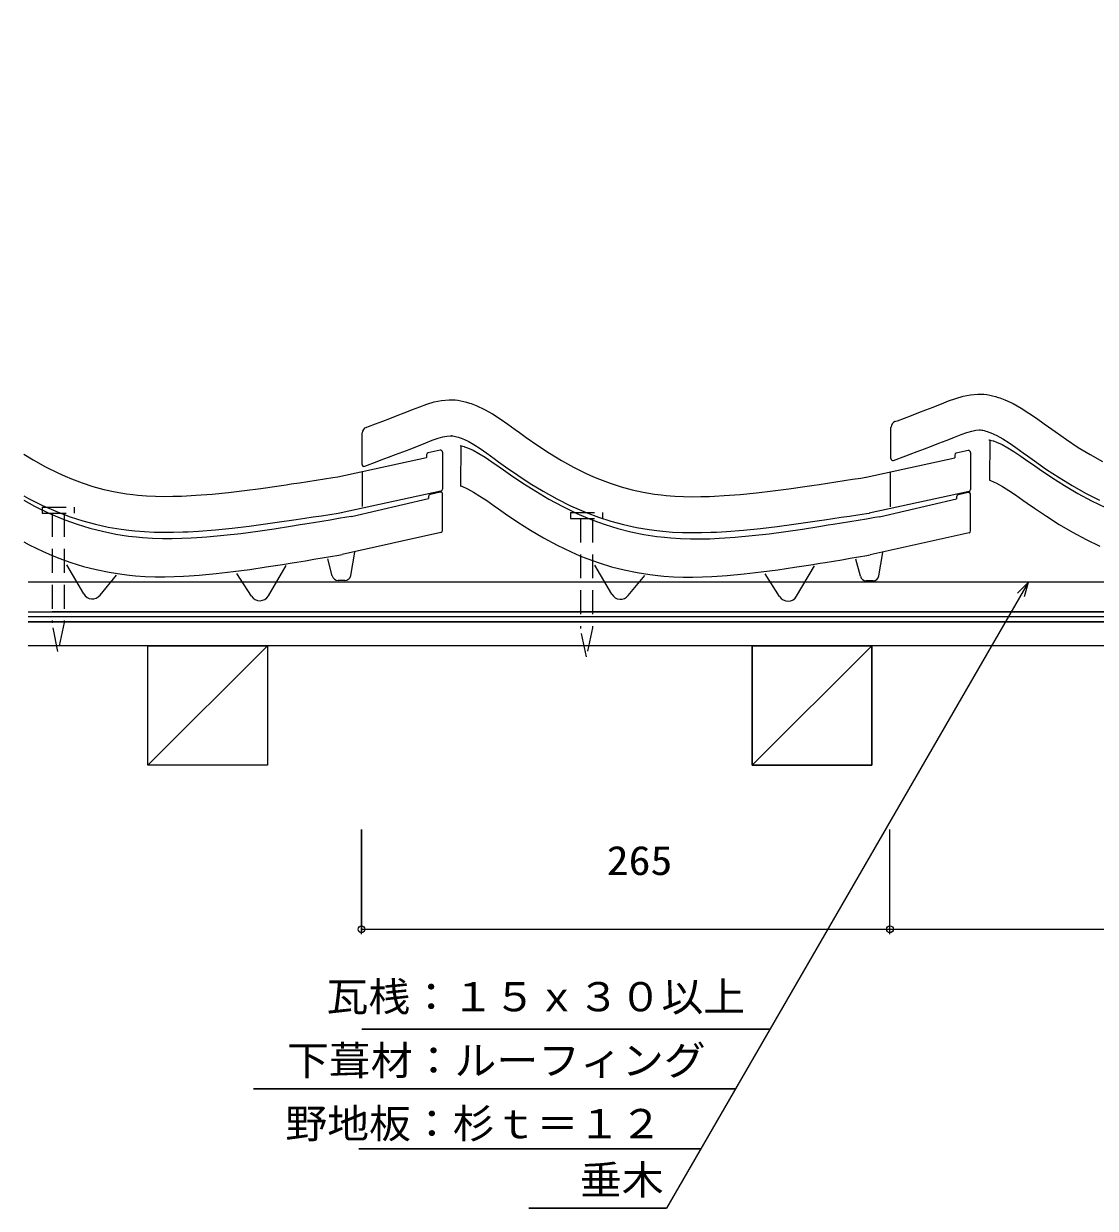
# Model space of a CAD drawing. Units: millimetres, scale not verified. Extents: x -643 to 719, y -364 to 370.
# Drawn here: x -643 to -105, y -364 to 230 of the extents above; entities that cross this region are included whole.
import ezdxf
from ezdxf.enums import TextEntityAlignment as Align

# ---------------------------------------------------------------- set-up
doc = ezdxf.new("R2010")
doc.units = ezdxf.units.MM
doc.header["$LTSCALE"] = 10
doc.linetypes.add('DASHED1', pattern=[1.8, 1.2, -0.6])
doc.linetypes.add('DASHED3', pattern=[4, 3, -1])
doc.layers.add('0-0_LAYER001', color=4, linetype='Continuous', lineweight=18)
doc.layers.add('0-2_LAYER004', color=2, linetype='Continuous', lineweight=18)
doc.layers.add('0-1_LAYER003', color=7, linetype='Continuous')
doc.styles.add('ＭＳ ゴシック', font='')
doc.styles.get('ＭＳ ゴシック').set_extended_font_data('MS Gothic')

msp = doc.modelspace()

# ---------------------------------------------------------------- linework, layer by layer
at = {"layer": '0-0_LAYER001'}
for p, q in [((-205.74, 30.82), (-205.31, 30.98)), ((-472.95, 9.38), (-472.95, 25.1)), ((-470.91, 27.95), (-470.49, 28.12)), ((-207.77, 12.25), (-207.77, 27.97)), ((-423.76, 18.82), (-423.72, 18.81)), ((-423.72, 18.81), (-423.13, 18.69)), ((-423.39, 18.72), (-423.57, -1.45)), ((-423.13, 18.69), (-422.48, 18.53)), ((-422.48, 18.53), (-421.69, 18.3)), ((-421.69, 18.3), (-421.51, 18.25)), ((-421.51, 18.25), (-420.05, 17.71)), ((-158.58, 21.69), (-158.54, 21.68)), ((-158.54, 21.68), (-157.96, 21.56)), ((-158.22, 21.59), (-158.39, 1.42)), ((-157.96, 21.56), (-157.3, 21.4)), ((-157.3, 21.4), (-156.51, 21.17)), ((-156.51, 21.17), (-156.33, 21.11)), ((-156.33, 21.11), (-154.87, 20.58)), ((-154.87, 20.58), (-152.04, 19.31)), ((-152.04, 19.31), (-149.17, 17.76)), ((-485.05, 3.13), (-440.59, 12.77)), ((-440.59, 14.23), (-440.59, 12.77)), ((-433.8, 16.46), (-439.8, 15.21)), ((-432.59, 15.48), (-432.59, -3.1)), ((-420.05, 17.71), (-417.21, 16.45)), ((-417.21, 16.45), (-414.35, 14.89)), ((-414.35, 14.89), (-411.23, 12.96)), ((-411.23, 12.96), (-407.86, 10.7)), ((-220.22, 2.94), (-175.77, 12.59)), ((-206.42, 11.31), (-200.24, 13.65)), ((-175.77, 14.05), (-175.77, 12.59)), ((-168.97, 16.27), (-174.97, 15.03)), ((-167.77, 15.29), (-167.77, -3.29)), ((-149.17, 17.76), (-146.05, 15.83)), ((-146.05, 15.83), (-142.69, 13.56)), ((-142.69, 13.56), (-139.06, 11.03)), ((-471.6, 8.44), (-465.42, 10.78)), ((-407.86, 10.7), (-404.24, 8.16)), ((-404.24, 8.16), (-402.01, 6.58)), ((-402.01, 6.58), (-398.46, 4.12)), ((-139.06, 11.03), (-136.83, 9.45)), ((-136.83, 9.45), (-133.29, 6.99)), ((-133.29, 6.99), (-127.1, 2.83)), ((-472.77, -11.76), (-472.77, 5.44)), ((-398.46, 4.12), (-392.28, -0.04)), ((-207.95, -11.94), (-207.95, 5.25)), ((-158.55, 1.55), (-157.8, 1.28)), ((-157.8, 1.28), (-154.83, -0.05)), ((-127.1, 2.83), (-120.69, -1.26)), ((-433.38, -4.08), (-483.51, -14.96)), ((-433.81, -4.59), (-438.85, -5.73)), ((-432.59, -23.85), (-432.59, -5.56)), ((-423.73, -1.32), (-422.98, -1.59)), ((-422.98, -1.59), (-420.01, -2.92)), ((-420.01, -2.92), (-417.03, -4.54)), ((-417.03, -4.54), (-413.83, -6.52)), ((-392.28, -0.04), (-385.87, -4.12)), ((-385.87, -4.12), (-379.23, -8.06)), ((-168.56, -4.26), (-218.69, -15.15)), ((-168.99, -4.77), (-174.03, -5.91)), ((-167.77, -24.03), (-167.77, -5.75)), ((-154.83, -0.05), (-151.85, -1.67)), ((-151.85, -1.67), (-148.65, -3.65)), ((-148.65, -3.65), (-145.24, -5.95)), ((-120.69, -1.26), (-114.06, -5.19)), ((-114.06, -5.19), (-107.16, -8.92)), ((-642.62, -8.65), (-637.16, -11.6)), ((-637.16, -11.6), (-630.09, -15.02)), ((-478.3, -16.71), (-439.63, -7.66)), ((-439.63, -6.7), (-439.63, -7.66)), ((-413.83, -6.52), (-410.41, -8.81)), ((-410.41, -8.81), (-406.77, -11.37)), ((-406.77, -11.37), (-404.54, -12.94)), ((-379.23, -8.06), (-372.34, -11.79)), ((-372.34, -11.79), (-365.27, -15.2)), ((-213.48, -16.89), (-174.81, -7.84)), ((-174.81, -6.89), (-174.81, -7.84)), ((-145.24, -5.95), (-141.59, -8.5)), ((-141.59, -8.5), (-139.37, -10.07)), ((-139.37, -10.07), (-135.84, -12.52)), ((-107.16, -8.92), (-100.09, -12.33)), ((-630.09, -15.02), (-625.73, -16.91)), ((-625.73, -16.91), (-622.04, -18.38)), ((-488.98, -18.36), (-484.78, -17.67)), ((-484.78, -17.67), (-480.6, -16.97)), ((-480.6, -16.97), (-478.17, -16.57)), ((-404.54, -12.94), (-401.02, -15.39)), ((-401.02, -15.39), (-394.87, -19.53)), ((-365.27, -15.2), (-360.91, -17.09)), ((-360.91, -17.09), (-357.22, -18.57)), ((-219.96, -17.85), (-215.77, -17.15)), ((-215.77, -17.15), (-213.34, -16.75)), ((-135.84, -12.52), (-129.69, -16.66)), ((-129.69, -16.66), (-123.33, -20.71)), ((-622.04, -18.38), (-615.88, -20.59)), ((-615.88, -20.59), (-609.51, -22.54)), ((-609.51, -22.54), (-603.05, -24.19)), ((-525.28, -24.1), (-516.98, -22.88)), ((-516.98, -22.88), (-508.77, -21.6)), ((-508.77, -21.6), (-504.04, -20.83)), ((-504.04, -20.83), (-501.59, -20.44)), ((-501.59, -20.44), (-497.38, -19.75)), ((-497.38, -19.75), (-493.18, -19.06)), ((-493.18, -19.06), (-488.98, -18.36)), ((-394.87, -19.53), (-388.51, -23.58)), ((-388.51, -23.58), (-381.93, -27.48)), ((-357.22, -18.57), (-351.06, -20.77)), ((-351.06, -20.77), (-344.69, -22.72)), ((-344.69, -22.72), (-338.23, -24.38)), ((-260.46, -24.28), (-252.15, -23.06)), ((-252.15, -23.06), (-243.95, -21.78)), ((-243.95, -21.78), (-239.22, -21.02)), ((-239.22, -21.02), (-236.76, -20.62)), ((-236.76, -20.62), (-232.56, -19.93)), ((-232.56, -19.93), (-228.35, -19.24)), ((-228.35, -19.24), (-224.15, -18.55)), ((-224.15, -18.55), (-219.96, -17.85)), ((-123.33, -20.71), (-116.75, -24.61)), ((-642.62, -29.53), (-639.93, -30.98)), ((-603.05, -24.19), (-596.5, -25.55)), ((-596.5, -25.55), (-589.99, -26.57)), ((-589.99, -26.57), (-586.06, -27.03)), ((-586.06, -27.03), (-583.01, -27.31)), ((-583.01, -27.31), (-578.05, -27.63)), ((-578.05, -27.63), (-573.08, -27.79)), ((-573.08, -27.79), (-568.18, -27.8)), ((-568.18, -27.8), (-563.35, -27.7)), ((-563.35, -27.7), (-558.63, -27.49)), ((-558.63, -27.49), (-555.83, -27.33)), ((-555.83, -27.33), (-550.76, -26.97)), ((-550.76, -26.97), (-542.21, -26.19)), ((-542.21, -26.19), (-533.69, -25.22)), ((-533.69, -25.22), (-525.28, -24.1)), ((-433.38, -24.82), (-482.96, -35.89)), ((-381.93, -27.48), (-375.11, -31.17)), ((-338.23, -24.38), (-331.68, -25.73)), ((-331.68, -25.73), (-325.17, -26.75)), ((-325.17, -26.75), (-321.24, -27.21)), ((-321.24, -27.21), (-318.19, -27.5)), ((-318.19, -27.5), (-313.23, -27.81)), ((-313.23, -27.81), (-308.26, -27.97)), ((-308.26, -27.97), (-303.36, -27.99)), ((-303.36, -27.99), (-298.53, -27.88)), ((-298.53, -27.88), (-293.81, -27.68)), ((-293.81, -27.68), (-291, -27.52)), ((-291, -27.52), (-285.94, -27.16)), ((-285.94, -27.16), (-277.38, -26.37)), ((-277.38, -26.37), (-268.87, -25.4)), ((-268.87, -25.4), (-260.46, -24.28)), ((-168.55, -25.01), (-218.14, -36.07)), ((-116.75, -24.61), (-109.93, -28.3)), ((-109.93, -28.3), (-102.94, -31.68)), ((-639.93, -30.98), (-632.94, -34.36)), ((-632.94, -34.36), (-628.64, -36.22)), ((-478.59, -46.32), (-476.65, -34.71)), ((-375.11, -31.17), (-368.12, -34.54)), ((-368.12, -34.54), (-363.82, -36.41)), ((-213.76, -46.5), (-211.83, -34.9)), ((-628.64, -36.22), (-625.02, -37.67)), ((-625.02, -37.67), (-618.93, -39.85)), ((-612.5, -55.6), (-621.04, -41.06)), ((-618.93, -39.85), (-612.65, -41.77)), ((-520.96, -42.06), (-512.77, -40.78)), ((-519.88, -56.53), (-510.94, -41.28)), ((-512.77, -40.78), (-508.04, -40.02)), ((-508.04, -40.02), (-505.59, -39.62)), ((-505.59, -39.62), (-501.39, -38.93)), ((-501.39, -38.93), (-497.18, -38.24)), ((-497.18, -38.24), (-492.99, -37.55)), ((-492.99, -37.55), (-488.79, -36.85)), ((-487.89, -46.58), (-490.14, -38.01)), ((-488.79, -36.85), (-484.61, -36.16)), ((-484.61, -36.16), (-482.99, -35.89)), ((-363.82, -36.41), (-360.2, -37.86)), ((-360.2, -37.86), (-354.11, -40.03)), ((-347.68, -55.78), (-356.21, -41.25)), ((-354.11, -40.03), (-347.83, -41.96)), ((-256.14, -42.25), (-247.95, -40.97)), ((-255.05, -56.71), (-246.12, -41.47)), ((-247.95, -40.97), (-243.22, -40.2)), ((-243.22, -40.2), (-240.77, -39.81)), ((-240.77, -39.81), (-236.56, -39.12)), ((-236.56, -39.12), (-232.36, -38.43)), ((-232.36, -38.43), (-228.16, -37.73)), ((-228.16, -37.73), (-223.97, -37.04)), ((-223.07, -46.76), (-225.31, -38.19)), ((-223.97, -37.04), (-219.78, -36.34)), ((-219.78, -36.34), (-218.17, -36.07)), ((-612.65, -41.77), (-606.28, -43.4)), ((-606.28, -43.4), (-599.83, -44.74)), ((-604.33, -56.25), (-596.03, -46.18)), ((-599.83, -44.74), (-593.4, -45.75)), ((-593.4, -45.75), (-589.53, -46.2)), ((-589.53, -46.2), (-586.54, -46.48)), ((-586.54, -46.48), (-581.64, -46.79)), ((-581.64, -46.79), (-576.73, -46.95)), ((-576.73, -46.95), (-571.88, -46.96)), ((-571.88, -46.96), (-567.1, -46.86)), ((-567.1, -46.86), (-562.41, -46.66)), ((-562.41, -46.66), (-559.64, -46.5)), ((-559.64, -46.5), (-554.61, -46.14)), ((-554.61, -46.14), (-546.09, -45.36)), ((-546.09, -45.36), (-537.62, -44.39)), ((-537.62, -44.39), (-529.24, -43.28)), ((-528.39, -56.72), (-535.71, -45.41)), ((-529.24, -43.28), (-520.96, -42.06)), ((-347.83, -41.96), (-341.46, -43.59)), ((-341.46, -43.59), (-335.01, -44.92)), ((-339.51, -56.43), (-331.2, -46.37)), ((-335.01, -44.92), (-328.58, -45.93)), ((-328.58, -45.93), (-324.71, -46.39)), ((-324.71, -46.39), (-321.71, -46.66)), ((-321.71, -46.66), (-316.82, -46.98)), ((-316.82, -46.98), (-311.91, -47.13)), ((-311.91, -47.13), (-307.06, -47.15)), ((-307.06, -47.15), (-302.27, -47.04)), ((-302.27, -47.04), (-297.59, -46.84)), ((-297.59, -46.84), (-294.81, -46.68)), ((-294.81, -46.68), (-289.79, -46.33)), ((-289.79, -46.33), (-281.27, -45.54)), ((-281.27, -45.54), (-272.8, -44.58)), ((-272.8, -44.58), (-264.42, -43.46)), ((-263.56, -56.9), (-270.89, -45.6)), ((-264.42, -43.46), (-256.14, -42.25)), ((-481.55, -48.82), (-484.96, -48.82)), ((-216.72, -49.01), (-220.14, -49.01))]:
    msp.add_line(p, q, dxfattribs=at)
at = {"layer": '0-0_LAYER001', "color": 2, "linetype": 'DASHED1'}
for p, q in [((-628.38, -15.01), (-628.38, -70.15)), ((-622.38, -15.01), (-622.38, -69.9)), ((-363.38, -17.74), (-363.38, -72.88)), ((-357.38, -17.74), (-357.38, -72.63)), ((-625.43, -84.41), (-628.38, -70.15)), ((-622.38, -69.9), (-625.43, -84.41)), ((-360.43, -87.14), (-363.38, -72.88)), ((-357.38, -72.63), (-360.43, -87.14))]:
    msp.add_line(p, q, dxfattribs=at)
at = {"layer": '0-0_LAYER001', "color": 2}
for p, q in [((-138.98, -49.85), (-320.22, -363.77)), ((-473.23, -226.29), (-473.23, -173.79)), ((-208.23, -226.29), (-208.23, -173.79)), ((-473.23, -223.79), (-208.23, -223.79)), ((-208.23, -223.79), (56.77, -223.79)), ((-268.29, -273.83), (-473.11, -273.83)), ((-285.6, -303.81), (-527.35, -303.81)), ((-302.97, -333.9), (-474.64, -333.9)), ((-320.22, -363.77), (-389.38, -363.77))]:
    msp.add_line(p, q, dxfattribs=at)
at = {"layer": '0-0_LAYER001'}
for points in [[(-470.49, 28.11), (-469.68, 28.42), (-466.13, 29.76), (-462.57, 31.11), (-459, 32.47), (-455.42, 33.86), (-451.81, 35.27), (-449.7, 36.1), (-447.63, 36.93), (-444.02, 38.33), (-440.39, 39.62), (-436.73, 40.68), (-433.05, 41.44), (-429.34, 41.78), (-427.18, 41.75), (-426.33, 41.69), (-424.87, 41.52), (-423.41, 41.27), (-421.95, 40.96), (-420.51, 40.58), (-419.08, 40.14), (-418.27, 39.87), (-415.77, 38.92), (-411.61, 36.99), (-407.61, 34.74), (-403.72, 32.26), (-399.91, 29.62), (-396.14, 26.91), (-393.96, 25.32), (-390.63, 22.93), (-384.84, 18.92), (-378.97, 15.06), (-372.99, 11.41), (-366.89, 8), (-360.65, 4.87), (-356.95, 3.21), (-353.89, 1.94), (-348.53, -0.07), (-343.08, -1.82), (-337.54, -3.32)], [(-205.31, 30.98), (-204.5, 31.29), (-200.95, 32.63), (-197.39, 33.98), (-193.82, 35.34), (-190.24, 36.73), (-186.63, 38.14), (-184.53, 38.97), (-182.45, 39.8), (-178.84, 41.2), (-175.21, 42.48), (-171.55, 43.55), (-167.87, 44.3), (-164.16, 44.65), (-162, 44.62), (-161.16, 44.56), (-159.69, 44.39), (-158.23, 44.14), (-156.78, 43.82), (-155.33, 43.45), (-153.91, 43.01), (-153.09, 42.74), (-150.59, 41.79), (-146.43, 39.86), (-142.43, 37.61), (-138.54, 35.13), (-134.73, 32.49), (-130.97, 29.77), (-128.79, 28.19), (-125.45, 25.8), (-119.66, 21.78), (-113.79, 17.93), (-107.82, 14.27), (-101.72, 10.86)], [(-465.39, 10.8), (-463.32, 11.58), (-459.76, 12.93), (-456.16, 14.29), (-452.54, 15.67), (-448.89, 17.08), (-445.21, 18.52), (-443.06, 19.38), (-441.03, 20.18), (-437.76, 21.46), (-434.87, 22.48), (-432.4, 23.2), (-430.41, 23.6), (-428.63, 23.77), (-427.95, 23.76), (-428.02, 23.77), (-427.41, 23.69), (-426.82, 23.59), (-426.15, 23.45), (-425.42, 23.26), (-424.57, 23), (-424.33, 22.92), (-422.77, 22.32), (-419.82, 20.95), (-416.86, 19.29), (-413.69, 17.27), (-410.3, 14.93), (-406.7, 12.32), (-404.49, 10.72), (-401, 8.22), (-394.91, 4), (-388.61, -0.14), (-382.08, -4.13), (-375.32, -7.92), (-368.38, -11.39), (-364.1, -13.31), (-360.5, -14.81), (-354.44, -17.07), (-348.19, -19.09), (-341.84, -20.81)], [(-200.21, 13.67), (-198.15, 14.45), (-194.58, 15.79), (-190.99, 17.15), (-187.37, 18.54), (-183.71, 19.95), (-180.04, 21.39), (-177.88, 22.24), (-175.86, 23.05), (-172.58, 24.32), (-169.69, 25.34), (-167.22, 26.06), (-165.23, 26.47), (-163.45, 26.64), (-162.77, 26.63), (-162.85, 26.63), (-162.23, 26.56), (-161.64, 26.46), (-160.98, 26.32), (-160.24, 26.12), (-159.39, 25.87), (-159.15, 25.78), (-157.59, 25.19), (-154.64, 23.82), (-151.68, 22.16), (-148.51, 20.14), (-145.13, 17.79), (-141.52, 15.19), (-139.31, 13.59), (-135.82, 11.09), (-129.73, 6.86), (-123.43, 2.72), (-116.91, -1.26), (-110.14, -5.05), (-103.2, -8.52)], [(-642.62, 14.53), (-637.82, 11.59), (-631.72, 8.18), (-625.47, 5.06), (-621.78, 3.39), (-618.72, 2.12), (-613.36, 0.12), (-607.9, -1.64), (-602.36, -3.14), (-596.77, -4.38), (-591.12, -5.34), (-587.83, -5.78), (-585.31, -6.05), (-580.96, -6.39), (-576.6, -6.59), (-572.23, -6.66), (-567.87, -6.63), (-563.5, -6.5), (-560.97, -6.39), (-556.24, -6.12), (-548.1, -5.49), (-539.98, -4.67), (-531.88, -3.71), (-523.78, -2.64), (-515.7, -1.49), (-511.01, -0.8), (-508.58, -0.44), (-504.38, 0.18), (-500.19, 0.81), (-495.99, 1.45), (-491.8, 2.08), (-487.6, 2.72), (-485.17, 3.09)], [(-337.54, -3.32), (-331.94, -4.56), (-326.3, -5.53), (-323.01, -5.96), (-320.49, -6.23), (-316.14, -6.57), (-311.78, -6.77), (-307.41, -6.84), (-303.04, -6.81), (-298.68, -6.68), (-296.15, -6.57), (-291.42, -6.3), (-283.28, -5.67), (-275.16, -4.86), (-267.05, -3.9), (-258.96, -2.82), (-250.88, -1.67), (-246.19, -0.99), (-243.76, -0.63), (-239.56, 0), (-235.36, 0.63), (-231.17, 1.26), (-226.97, 1.9), (-222.78, 2.54), (-220.35, 2.91)], [(-642.62, -6.34), (-640.14, -7.73), (-633.2, -11.21), (-628.93, -13.13), (-625.32, -14.63), (-619.26, -16.89), (-613.01, -18.9), (-606.67, -20.62), (-600.23, -22.05), (-593.82, -23.14), (-589.96, -23.65), (-586.96, -23.97), (-582.07, -24.35), (-577.16, -24.58), (-572.32, -24.66), (-567.53, -24.62), (-562.85, -24.49), (-560.07, -24.37), (-555.04, -24.08), (-546.51, -23.42), (-538.02, -22.57), (-529.63, -21.57), (-521.33, -20.47), (-513.13, -19.31), (-508.39, -18.61), (-505.93, -18.25), (-501.72, -17.62), (-497.51, -16.98), (-493.3, -16.35), (-489.1, -15.71), (-484.9, -15.08), (-483.28, -14.83)], [(-341.84, -20.81), (-335.41, -22.23), (-328.99, -23.33), (-325.14, -23.84), (-322.14, -24.16), (-317.25, -24.54), (-312.34, -24.76), (-307.49, -24.85), (-302.71, -24.81), (-298.02, -24.67), (-295.25, -24.55), (-290.21, -24.26), (-281.69, -23.6), (-273.2, -22.75), (-264.81, -21.76), (-256.51, -20.66), (-248.3, -19.49), (-243.56, -18.79), (-241.11, -18.43), (-236.9, -17.8), (-232.68, -17.17), (-228.48, -16.53), (-224.28, -15.9), (-220.08, -15.26), (-218.46, -15.01)]]:
    msp.add_lwpolyline(points, dxfattribs=at)
at = {"layer": '0-0_LAYER001', "color": 2, "linetype": 'DASHED1'}
for points in [[(-633.38, -12.01), (-617.38, -12.01), (-617.38, -15.01)], [(-633.38, -12.01), (-633.38, -15.01), (-617.38, -15.01)], [(-368.38, -14.74), (-352.38, -14.74), (-352.38, -17.74)], [(-368.38, -14.74), (-368.38, -17.74), (-352.38, -17.74)]]:
    msp.add_lwpolyline(points, dxfattribs=at)
at = {"layer": '0-0_LAYER001', "color": 2}
msp.add_lwpolyline([(-144.28, -55.16), (-138.98, -49.85), (-140.92, -57.1)], dxfattribs=at)
for centre in [(-473.23, -223.79), (-208.23, -223.79), (-208.23, -223.79)]:
    msp.add_circle(centre, 1.7, dxfattribs=at)
at = {"layer": '0-0_LAYER001'}
for centre, radius, start, end in [((-204.67, 28.02), 3, 110.94902, 178.7), ((-469.84, 25.15), 3, 110.94902, 178.7), ((-439.59, 14.23), 1, 101.73308, 180), ((-433.59, 15.48), 1, 0, 101.73308), ((-206.77, 12.25), 1, 180, 290.73166), ((-174.77, 14.05), 1, 101.73308, 180), ((-168.77, 15.29), 1, 0, 101.73308), ((-471.95, 9.38), 1, 180, 290.73166), ((-438.63, -6.7), 1, 102.72435, 180), ((-433.59, -5.56), 1, 0, 102.72435), ((-433.59, -3.1), 1, 282.24497, 0), ((-173.81, -6.89), 1, 102.72435, 180), ((-168.77, -5.75), 1, 0, 102.72435), ((-168.77, -3.29), 1, 282.24497, 0), ((-433.59, -23.85), 1, 282.58296, 0), ((-168.77, -24.03), 1, 282.58296, 0), ((-484.99, -45.82), 3, 194.67639, 270), ((-481.55, -45.82), 3, 270, 350.53767), ((-220.17, -46), 3, 194.67639, 270), ((-216.72, -46.01), 3, 270, 350.53767), ((-608.19, -53.07), 5, 210.42578, 320.47001), ((-524.19, -54), 5, 212.93986, 329.61716), ((-343.37, -53.25), 5, 210.42578, 320.47001), ((-259.37, -54.18), 5, 212.93986, 329.61716)]:
    msp.add_arc(centre, radius, start, end, dxfattribs=at)
at = {"layer": '0-1_LAYER003'}
for p, q in [((-640.3, -49.59), (241.43, -49.59)), ((-138.98, -49.85), (-320.22, -363.77)), ((-640.3, -64.59), (-628.38, -64.59)), ((-640.3, -69.57), (388.62, -69.57)), ((388.62, -81.57), (-640.3, -81.57)), ((-580.38, -141.57), (-520.38, -81.57)), ((-277.38, -141.57), (-217.38, -81.57)), ((-473.23, -173.79), (-473.23, -225.49)), ((-208.23, -226.29), (-208.23, -173.79)), ((-473.23, -223.79), (361.77, -223.79)), ((-473.11, -273.83), (-268.29, -273.83)), ((-527.35, -303.81), (-285.6, -303.81)), ((-474.64, -333.9), (-302.97, -333.9)), ((-389.38, -363.77), (-320.22, -363.77))]:
    msp.add_line(p, q, dxfattribs=at)
for points in [[(386.29, 230.43), (386.29, -67.08), (-640.3, -67.08)], [(241.43, -49.59), (241.43, -64.59), (-628.38, -64.59)], [(-144.28, -55.16), (-138.98, -49.85), (-140.92, -57.1)], [(-520.38, -81.57), (-520.38, -141.57), (-580.38, -141.57), (-580.38, -81.57)], [(-277.38, -81.57), (-277.38, -141.57), (-217.38, -141.57), (-217.38, -81.57)]]:
    msp.add_lwpolyline(points, dxfattribs=at)
at = {"layer": '0-2_LAYER004'}
for p, q in [((-640.3, -49.59), (241.43, -49.59)), ((-640.3, -64.59), (241.43, -64.59)), ((388.62, -69.57), (-640.3, -69.57)), ((388.62, -81.57), (-640.3, -81.57)), ((-520.38, -81.57), (-580.38, -141.57)), ((-217.38, -81.57), (-277.38, -141.57))]:
    msp.add_line(p, q, dxfattribs=at)
at = {"layer": '0-2_LAYER004', "linetype": 'DASHED3'}
msp.add_line((386.29, -67.08), (-640.3, -67.08), dxfattribs=at)
at = {"layer": '0-2_LAYER004'}
for points in [[(-580.38, -141.57), (-580.38, -81.57), (-520.38, -81.57), (-520.38, -141.57)], [(-277.38, -141.57), (-277.38, -81.57), (-217.38, -81.57), (-217.38, -141.57)]]:
    msp.add_lwpolyline(points, close=True, dxfattribs=at)

# ---------------------------------------------------------------- texts
at = {"layer": '0-0_LAYER001', "color": 7, "style": 'ＭＳ ゴシック'}
for s, width, p in [('265', 1.1, (-350.25, -201)), ('\u3000瓦桟：１５ｘ３０以上\u3000', 1.05, (-511.79, -269.36)), ('\u3000下葺材：ルーフィング', 1.05, (-531.6, -301.31)), ('\u3000野地板：杉ｔ＝１２\u3000', 1.05, (-532.43, -333.01)), ('\u3000垂木\u3000', 1.05, (-384.72, -361.27))]:
    msp.add_text(s, height=14.66, dxfattribs=dict(at, width=width)).set_placement(p, align=Align.BOTTOM_LEFT)

doc.saveas('drawing.dxf')
